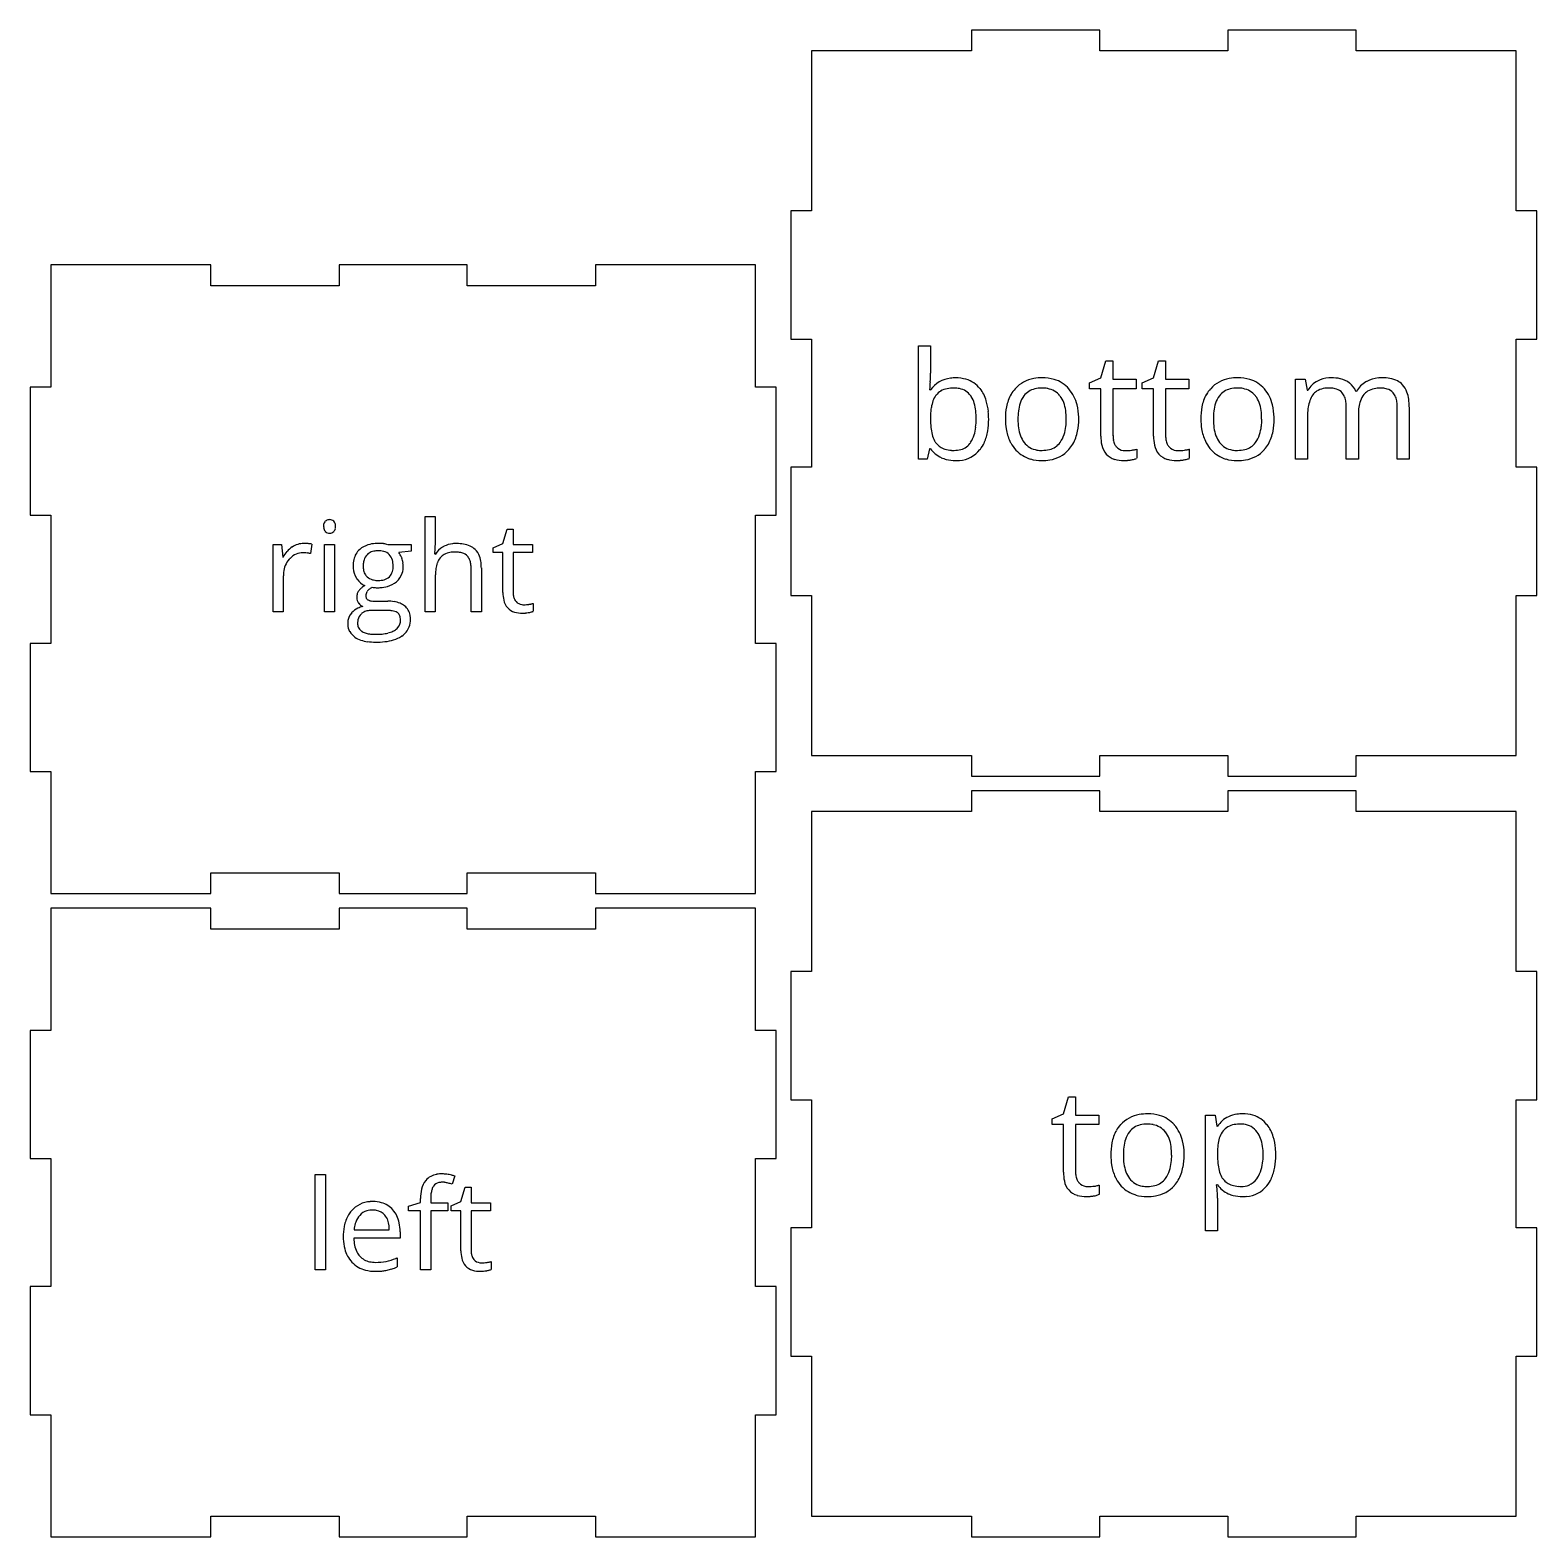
# Model space of a CAD drawing. Header units: inches. Extents: x 0 to 19.3, y 0.1 to 13.
# Drawn here: x 6.48 to 19.31, y 0.12 to 12.96 of the extents above; entities that cross this region are included whole.
import ezdxf

# ---------------------------------------------------------------- set-up
doc = ezdxf.new("R2010")
doc.units = ezdxf.units.IN

msp = doc.modelspace()

# ---------------------------------------------------------------- linework, layer by layer
at = {"layer": 'bottom_labelLayer'}
for p, q in [((14.045, 9.304), (14.045, 10.27)), ((14.045, 10.27), (14.148, 10.27)), ((14.148, 10.27), (14.148, 10.035)), ((15.598, 9.997), (15.642, 10.142)), ((15.642, 10.142), (15.701, 10.142)), ((15.701, 10.142), (15.701, 9.985)), ((16.047, 9.997), (16.09, 10.142)), ((16.09, 10.142), (16.15, 10.142)), ((16.15, 10.142), (16.15, 9.985)), ((14.143, 9.894), (14.148, 9.894)), ((15.501, 9.954), (15.598, 9.997)), ((15.501, 9.904), (15.501, 9.954)), ((15.598, 9.904), (15.501, 9.904)), ((15.598, 9.5), (15.598, 9.904)), ((15.701, 9.985), (15.899, 9.985)), ((15.899, 9.904), (15.701, 9.904)), ((15.701, 9.904), (15.701, 9.504)), ((15.899, 9.985), (15.899, 9.904)), ((15.949, 9.954), (16.047, 9.997)), ((15.949, 9.904), (15.949, 9.954)), ((16.047, 9.904), (15.949, 9.904)), ((16.047, 9.5), (16.047, 9.904)), ((16.15, 9.985), (16.347, 9.985)), ((16.347, 9.904), (16.15, 9.904)), ((16.15, 9.904), (16.15, 9.504)), ((16.347, 9.985), (16.347, 9.904)), ((17.256, 9.304), (17.256, 9.985)), ((17.256, 9.985), (17.339, 9.985)), ((17.339, 9.985), (17.356, 9.891)), ((17.356, 9.891), (17.361, 9.891)), ((17.771, 9.882), (17.776, 9.882)), ((17.359, 9.661), (17.359, 9.304)), ((17.689, 9.304), (17.689, 9.747)), ((17.792, 9.684), (17.792, 9.304)), ((18.122, 9.304), (18.122, 9.747)), ((18.225, 9.748), (18.225, 9.304)), ((14.14, 9.392), (14.118, 9.304)), ((14.148, 9.392), (14.14, 9.392)), ((15.904, 9.389), (15.904, 9.311)), ((16.352, 9.389), (16.352, 9.311)), ((14.118, 9.304), (14.045, 9.304)), ((17.359, 9.304), (17.256, 9.304)), ((17.792, 9.304), (17.689, 9.304)), ((18.225, 9.304), (18.122, 9.304))]:
    msp.add_line(p, q, dxfattribs=at)
for centre, radius, start, end in [((11.999, 10.034), 2.148, 358.1126, 0.0483), ((12.597, 10.014), 1.55, 355.7242, 358.1256), ((12.787, 10.001), 1.36, 355.4763, 355.6477), ((14.34, 9.76), 0.234, 95.1836, 145.1108), ((14.303, 9.765), 0.137, 120.1403, 142.4249), ((14.322, 9.728), 0.179, 100.4471, 119.67), ((14.344, 9.62), 0.289, 89.5731, 100.7325), ((14.36, 9.644), 0.352, 89.8746, 96.8147), ((14.348, 9.671), 0.238, 78.678, 90.3748), ((14.364, 9.681), 0.315, 74.2393, 90.5623), ((14.368, 9.757), 0.15, 35.541, 79.801), ((14.385, 9.757), 0.236, 38.5632, 74.067), ((14.331, 9.716), 0.304, 16.4708, 38.4077), ((15.081, 9.714), 0.285, 138.1757, 150.229), ((15.071, 9.722), 0.272, 99.176, 137.9833), ((15.073, 9.743), 0.164, 103.4684, 142.3118), ((15.098, 9.597), 0.4, 89.7325, 100.076), ((15.094, 9.664), 0.245, 89.4808, 103.8807), ((15.098, 9.65), 0.26, 79.3454, 90.3172), ((15.103, 9.651), 0.346, 73.5222, 90.5691), ((15.117, 9.738), 0.169, 37.9578, 80.4005), ((15.123, 9.725), 0.27, 41.1446, 73.2133), ((15.084, 9.691), 0.321, 13.5015, 41.0703), ((16.745, 9.714), 0.285, 138.1757, 150.229), ((16.736, 9.722), 0.272, 99.176, 137.9833), ((16.738, 9.743), 0.164, 103.4684, 142.3118), ((16.762, 9.597), 0.4, 89.7325, 100.076), ((16.759, 9.664), 0.245, 89.4808, 103.8807), ((16.763, 9.65), 0.26, 79.3454, 90.3172), ((16.768, 9.651), 0.346, 73.5222, 90.5691), ((16.782, 9.738), 0.169, 37.9578, 80.4005), ((16.788, 9.725), 0.27, 41.1446, 73.2133), ((16.749, 9.691), 0.321, 13.5015, 41.0703), ((17.536, 9.789), 0.202, 117.1208, 149.5425), ((17.524, 9.746), 0.162, 101.1548, 123.0655), ((17.556, 9.752), 0.245, 93.8341, 117.5074), ((17.543, 9.654), 0.256, 89.5575, 101.4831), ((17.562, 9.702), 0.295, 89.9662, 94.2828), ((17.546, 9.668), 0.241, 85.5237, 90.0799), ((17.565, 9.66), 0.337, 77.5571, 90.5513), ((17.553, 9.738), 0.171, 72.3599, 85.9561), ((17.573, 9.798), 0.108, 41.0609, 72.8993), ((17.597, 9.794), 0.199, 52.7026, 78.0055), ((17.608, 9.815), 0.176, 22.2097, 51.4971), ((17.962, 9.775), 0.215, 119.4042, 150.183), ((17.943, 9.767), 0.136, 122.3601, 140.2882), ((17.986, 9.738), 0.259, 118.2605, 120.0626), ((17.986, 9.736), 0.261, 95.8636, 117.9691), ((17.958, 9.74), 0.167, 101.0032, 121.7838), ((17.978, 9.644), 0.265, 89.5623, 101.2964), ((17.995, 9.672), 0.325, 89.9197, 96.2621), ((17.98, 9.67), 0.239, 85.814, 90.0685), ((17.998, 9.639), 0.358, 79.936, 90.3802), ((17.986, 9.738), 0.171, 72.6397, 86.2566), ((18.006, 9.798), 0.108, 41.0411, 73.1791), ((18.022, 9.768), 0.227, 62.9723, 80.1664), ((18.046, 9.819), 0.17, 44.229, 62.6228), ((18.039, 9.816), 0.177, 19.561, 43.3162), ((14.473, 9.695), 0.322, 160.8927, 171.2333), ((14.335, 9.744), 0.176, 143.3386, 161.2559), ((14.351, 9.745), 0.171, 32.6597, 35.5233), ((14.305, 9.719), 0.224, 15.7812, 31.9758), ((14.157, 9.675), 0.378, 6.1648, 16.0395), ((14.177, 9.667), 0.465, 5.134, 16.7972), ((15.139, 9.685), 0.35, 150.7114, 169.4694), ((15.24, 9.673), 0.346, 162.0653, 173.1676), ((15.113, 9.715), 0.213, 142.9028, 162.375), ((15.083, 9.713), 0.212, 20.0257, 37.435), ((14.978, 9.675), 0.324, 7.7442, 20.0689), ((14.935, 9.652), 0.475, 1.1278, 13.88), ((16.803, 9.685), 0.35, 150.7114, 169.4694), ((16.904, 9.673), 0.346, 162.0653, 173.1676), ((16.778, 9.715), 0.213, 142.9028, 162.375), ((16.748, 9.713), 0.212, 20.0257, 37.435), ((16.643, 9.675), 0.324, 7.7442, 20.0689), ((16.599, 9.652), 0.475, 1.1278, 13.88), ((17.668, 9.703), 0.306, 161.0232, 171.4469), ((17.542, 9.748), 0.173, 143.0772, 161.3912), ((17.51, 9.769), 0.135, 123.702, 142.3022), ((17.559, 9.789), 0.124, 20.7071, 40.0216), ((17.497, 9.765), 0.191, 7.987, 20.7945), ((17.385, 9.749), 0.304, 359.6946, 8.1475), ((18.073, 9.71), 0.279, 160.8731, 172.527), ((17.97, 9.747), 0.17, 140.9766, 161.1697), ((17.992, 9.789), 0.124, 20.7071, 40.0216), ((17.931, 9.765), 0.191, 7.987, 20.7945), ((17.819, 9.749), 0.304, 359.6946, 8.1475), ((17.931, 9.776), 0.292, 7.5041, 19.9645), ((17.753, 9.751), 0.472, 359.7109, 7.6907), ((14.702, 9.658), 0.555, 171.0667, 177.8457), ((14.941, 9.646), 0.794, 177.618, 180.0425), ((14.829, 9.642), 0.681, 179.7763, 185.7077), ((13.928, 9.649), 0.609, 359.7682, 6.3097), ((13.946, 9.644), 0.59, 353.4936, 0.2207), ((14.039, 9.642), 0.604, 350.6564, 0.338), ((13.982, 9.647), 0.661, 359.8781, 5.4094), ((15.32, 9.649), 0.535, 169.2444, 180.3882), ((15.301, 9.643), 0.515, 179.7745, 189.0933), ((15.436, 9.647), 0.544, 173.0086, 180.2462), ((15.414, 9.642), 0.522, 179.7061, 187.9162), ((14.79, 9.648), 0.514, 359.7074, 7.8971), ((14.761, 9.643), 0.543, 353.5363, 0.2014), ((14.878, 9.642), 0.532, 349.1762, 0.3863), ((14.805, 9.645), 0.605, 359.9926, 1.5419), ((16.985, 9.649), 0.535, 169.2444, 180.3882), ((16.965, 9.643), 0.515, 179.7745, 189.0933), ((17.101, 9.647), 0.544, 173.0086, 180.2462), ((17.079, 9.642), 0.522, 179.7061, 187.9162), ((16.454, 9.648), 0.514, 359.7074, 7.8971), ((16.426, 9.643), 0.543, 353.5363, 0.2014), ((16.543, 9.642), 0.532, 349.1762, 0.3863), ((16.47, 9.645), 0.605, 359.9926, 1.5419), ((17.876, 9.67), 0.518, 171.3041, 178.3501), ((18.076, 9.662), 0.717, 178.0976, 180.0253), ((18.245, 9.687), 0.453, 172.3778, 180.183), ((18.257, 9.684), 0.465, 179.8807, 180.0109), ((14.56, 9.615), 0.411, 185.5925, 194.2052), ((14.388, 9.57), 0.233, 193.9432, 208.0217), ((14.292, 9.577), 0.236, 326.7105, 343.6663), ((14.155, 9.619), 0.381, 343.4172, 353.6369), ((14.25, 9.606), 0.39, 335.8305, 350.8255), ((15.168, 9.621), 0.381, 188.9103, 205.3172), ((15.222, 9.615), 0.328, 187.7637, 200.0979), ((15.117, 9.576), 0.216, 200.0843, 216.9134), ((15.074, 9.579), 0.221, 323.0088, 342.639), ((14.948, 9.621), 0.354, 342.3618, 353.7537), ((15.057, 9.606), 0.349, 330.2507, 349.4116), ((15.922, 9.496), 0.324, 179.3552, 192.8478), ((15.909, 9.503), 0.207, 179.6413, 189.7509), ((16.371, 9.496), 0.324, 179.3552, 192.8478), ((16.357, 9.503), 0.207, 179.6413, 189.7509), ((16.833, 9.621), 0.381, 188.9103, 205.3172), ((16.887, 9.615), 0.328, 187.7637, 200.0979), ((16.782, 9.576), 0.216, 200.0843, 216.9134), ((16.739, 9.579), 0.221, 323.0088, 342.639), ((16.613, 9.621), 0.354, 342.3618, 353.7537), ((16.722, 9.606), 0.349, 330.2507, 349.4116), ((14.333, 9.525), 0.228, 215.585, 245.8361), ((14.318, 9.535), 0.155, 208.554, 217.5606), ((14.313, 9.532), 0.149, 218.1691, 253.8047), ((14.34, 9.618), 0.239, 253.1381, 266.8486), ((14.348, 9.709), 0.331, 266.3775, 270.051), ((14.351, 9.584), 0.205, 269.3869, 285.8631), ((14.378, 9.537), 0.244, 274.0639, 321.4081), ((14.366, 9.528), 0.148, 286.0162, 326.8498), ((14.343, 9.566), 0.29, 321.3162, 335.5434), ((15.129, 9.604), 0.339, 205.6562, 208.4463), ((15.078, 9.573), 0.279, 207.7948, 238.6758), ((15.079, 9.549), 0.169, 217.301, 261.7098), ((15.096, 9.634), 0.256, 260.5031, 270.2474), ((15.1, 9.618), 0.239, 269.4481, 284.7254), ((15.119, 9.547), 0.167, 284.5662, 322.6334), ((15.122, 9.569), 0.275, 278.8959, 317.998), ((15.112, 9.577), 0.287, 318.1441, 329.7568), ((15.76, 9.452), 0.156, 190.3817, 253.8773), ((15.835, 9.49), 0.133, 189.5476, 205.7878), ((15.805, 9.476), 0.0999, 206.1294, 221.4084), ((15.802, 9.473), 0.0957, 221.5949, 262.3506), ((15.81, 9.515), 0.138, 261.3272, 270.1913), ((15.811, 9.715), 0.338, 269.8803, 278.3026), ((15.815, 9.684), 0.306, 278.4101, 279.0131), ((15.777, 9.931), 0.557, 278.9587, 280.5113), ((15.813, 9.737), 0.36, 280.4839, 282.6268), ((15.844, 9.596), 0.215, 282.5875, 285.579), ((15.861, 9.535), 0.151, 285.7191, 286.2636), ((16.208, 9.452), 0.156, 190.3817, 253.8773), ((16.284, 9.49), 0.133, 189.5476, 205.7878), ((16.254, 9.476), 0.0999, 206.1294, 221.4084), ((16.251, 9.473), 0.0957, 221.5949, 262.3506), ((16.259, 9.515), 0.138, 261.3272, 270.1913), ((16.26, 9.715), 0.338, 269.8803, 278.3026), ((16.264, 9.684), 0.306, 278.4101, 279.0131), ((16.225, 9.931), 0.557, 278.9587, 280.5113), ((16.261, 9.737), 0.36, 280.4839, 282.6268), ((16.293, 9.596), 0.215, 282.5875, 285.579), ((16.31, 9.535), 0.151, 285.7191, 286.2636), ((16.794, 9.604), 0.339, 205.6562, 208.4463), ((16.743, 9.573), 0.279, 207.7948, 238.6758), ((16.743, 9.549), 0.169, 217.301, 261.7098), ((16.761, 9.634), 0.256, 260.5031, 270.2474), ((16.765, 9.618), 0.239, 269.4481, 284.7254), ((16.784, 9.547), 0.167, 284.5662, 322.6334), ((16.787, 9.569), 0.275, 278.8959, 317.998), ((16.777, 9.577), 0.287, 318.1441, 329.7568), ((14.35, 9.565), 0.272, 245.98, 255.5457), ((14.359, 9.604), 0.312, 255.7758, 270.3184), ((14.361, 9.641), 0.349, 269.9222, 275.5481), ((15.082, 9.58), 0.287, 238.8117, 253.2429), ((15.093, 9.623), 0.331, 253.5437, 270.4184), ((15.097, 9.692), 0.4, 269.7505, 279.8031), ((15.791, 9.561), 0.269, 253.7848, 270.8851), ((15.796, 9.557), 0.265, 270.0031, 270.7586), ((15.794, 9.613), 0.321, 270.8936, 275.5485), ((15.782, 9.738), 0.446, 275.5263, 279.2938), ((15.793, 9.678), 0.386, 279.1857, 280.1121), ((15.81, 9.584), 0.29, 280.0074, 283.373), ((15.836, 9.476), 0.179, 283.3079, 288.1186), ((15.86, 9.402), 0.101, 287.9879, 295.3048), ((16.24, 9.561), 0.269, 253.7848, 270.8851), ((16.244, 9.557), 0.265, 270.0031, 270.7586), ((16.243, 9.613), 0.321, 270.8936, 275.5485), ((16.231, 9.738), 0.446, 275.5263, 279.2938), ((16.241, 9.678), 0.386, 279.1857, 280.1121), ((16.259, 9.584), 0.29, 280.0074, 283.373), ((16.284, 9.476), 0.179, 283.3079, 288.1186), ((16.309, 9.402), 0.101, 287.9879, 295.3048), ((16.746, 9.58), 0.287, 238.8117, 253.2429), ((16.757, 9.623), 0.331, 253.5437, 270.4184), ((16.762, 9.692), 0.4, 269.7505, 279.8031)]:
    msp.add_arc(centre, radius, start, end, dxfattribs=at)
at = {"layer": 'bottom_outsideCutPath'}
for p, q in [((15.589, 12.958), (14.498, 12.958)), ((14.498, 12.958), (14.498, 12.781)), ((15.589, 12.781), (15.589, 12.958)), ((17.772, 12.958), (16.681, 12.958)), ((16.681, 12.958), (16.681, 12.781)), ((17.772, 12.781), (17.772, 12.958)), ((13.135, 12.781), (13.135, 11.418)), ((13.406, 12.781), (13.135, 12.781)), ((14.498, 12.781), (13.406, 12.781)), ((16.681, 12.781), (15.589, 12.781)), ((19.135, 12.781), (17.772, 12.781)), ((19.135, 12.51), (19.135, 12.781)), ((19.135, 11.418), (19.135, 12.51)), ((13.135, 11.418), (12.958, 11.418)), ((12.958, 11.418), (12.958, 10.327)), ((19.312, 11.418), (19.135, 11.418)), ((19.312, 10.327), (19.312, 11.418)), ((12.958, 10.327), (13.135, 10.327)), ((13.135, 10.327), (13.135, 9.235)), ((19.135, 9.235), (19.135, 10.327)), ((19.135, 10.327), (19.312, 10.327)), ((13.135, 9.235), (12.958, 9.235)), ((12.958, 9.235), (12.958, 8.144)), ((19.312, 9.235), (19.135, 9.235)), ((19.312, 8.144), (19.312, 9.235)), ((12.958, 8.144), (13.135, 8.144)), ((13.135, 8.144), (13.135, 7.052)), ((19.135, 6.781), (19.135, 8.144)), ((19.135, 8.144), (19.312, 8.144)), ((13.135, 7.052), (13.135, 6.781)), ((13.135, 6.781), (14.498, 6.781)), ((14.498, 6.781), (14.498, 6.604)), ((15.589, 6.604), (15.589, 6.781)), ((15.589, 6.781), (16.681, 6.781)), ((16.681, 6.781), (16.681, 6.604)), ((17.772, 6.604), (17.772, 6.781)), ((17.772, 6.781), (18.864, 6.781)), ((18.864, 6.781), (19.135, 6.781)), ((14.498, 6.604), (15.589, 6.604)), ((16.681, 6.604), (17.772, 6.604))]:
    msp.add_line(p, q, dxfattribs=at)
at = {"layer": 'left_labelLayer'}
for p, q in [((8.907, 2.398), (8.907, 3.211)), ((8.907, 3.211), (8.994, 3.211)), ((8.994, 3.211), (8.994, 2.398)), ((10.095, 3.199), (10.073, 3.129)), ((10.148, 2.981), (10.184, 3.103)), ((10.184, 3.103), (10.235, 3.103)), ((10.235, 3.103), (10.235, 2.971)), ((9.702, 2.942), (9.804, 2.974)), ((9.804, 2.974), (9.804, 3.006)), ((9.891, 3.008), (9.891, 2.971)), ((9.891, 2.971), (10.037, 2.971)), ((10.037, 2.971), (10.037, 2.903)), ((10.066, 2.945), (10.148, 2.981)), ((10.235, 2.971), (10.401, 2.971)), ((10.401, 2.971), (10.401, 2.903)), ((9.702, 2.903), (9.702, 2.942)), ((9.804, 2.903), (9.702, 2.903)), ((9.804, 2.398), (9.804, 2.903)), ((10.037, 2.903), (9.891, 2.903)), ((9.891, 2.903), (9.891, 2.398)), ((10.066, 2.903), (10.066, 2.945)), ((10.148, 2.903), (10.066, 2.903)), ((10.148, 2.562), (10.148, 2.903)), ((10.401, 2.903), (10.235, 2.903)), ((10.235, 2.903), (10.235, 2.566)), ((9.238, 2.739), (9.538, 2.739)), ((9.631, 2.723), (9.631, 2.668)), ((9.631, 2.668), (9.236, 2.668)), ((9.606, 2.502), (9.606, 2.424)), ((10.405, 2.469), (10.405, 2.403)), ((8.994, 2.398), (8.907, 2.398)), ((9.891, 2.398), (9.804, 2.398))]:
    msp.add_line(p, q, dxfattribs=at)
for centre, radius, start, end in [((9.964, 3.062), 0.152, 98.2552, 139.6203), ((9.987, 2.953), 0.264, 89.6697, 99.9312), ((9.987, 2.937), 0.279, 81.5637, 89.7021), ((9.968, 2.8), 0.418, 75.9742, 81.6565), ((10.156, 3.01), 0.352, 167.5775, 180.6588), ((9.991, 3.048), 0.182, 141.7435, 168.2322), ((10.07, 3.031), 0.177, 161.8436, 171.785), ((9.997, 3.055), 0.1, 145.0688, 162.1797), ((9.976, 3.069), 0.0752, 102.7679, 144.3379), ((9.986, 3.028), 0.117, 89.486, 103.4195), ((9.987, 2.959), 0.187, 83.0764, 89.7927), ((9.975, 2.867), 0.279, 76.5186, 83.0218), ((9.942, 2.728), 0.421, 71.9614, 76.5917), ((9.934, 2.66), 0.562, 73.2961, 76.0943), ((9.386, 2.758), 0.222, 92.4764, 140.5386), ((9.397, 2.674), 0.307, 89.9638, 93.9172), ((9.4, 2.717), 0.264, 74.2127, 90.5452), ((9.417, 2.778), 0.201, 41.2065, 74.0232), ((10.189, 3.013), 0.298, 171.653, 178.4381), ((10.301, 3.008), 0.41, 178.198, 180.024), ((9.453, 2.713), 0.304, 149.4072, 169.1854), ((9.411, 2.735), 0.257, 140.1053, 148.907), ((9.414, 2.749), 0.171, 138.0997, 160.5866), ((9.384, 2.775), 0.132, 106.4658, 137.9176), ((9.395, 2.737), 0.171, 89.4422, 106.2092), ((9.397, 2.73), 0.178, 79.6466, 90.2914), ((9.41, 2.788), 0.119, 40.0823, 80.6243), ((9.398, 2.779), 0.134, 23.4824, 39.7074), ((9.348, 2.758), 0.189, 8.7343, 23.2773), ((9.385, 2.751), 0.243, 11.5994, 41.1495), ((9.602, 2.682), 0.456, 168.9538, 180.3842), ((9.565, 2.709), 0.328, 172.1553, 174.7612), ((9.49, 2.721), 0.252, 160.3352, 172.5316), ((9.242, 2.741), 0.296, 359.6748, 8.9222), ((9.277, 2.726), 0.353, 359.6147, 12.0336), ((9.642, 2.679), 0.496, 179.988, 181.7985), ((9.53, 2.673), 0.384, 181.3575, 194.492), ((9.406, 2.639), 0.255, 194.0879, 223.0538), ((9.584, 2.675), 0.348, 181.1444, 190.801), ((9.461, 2.651), 0.223, 190.6005, 206.0276), ((9.393, 2.629), 0.239, 223.5465, 256.1957), ((9.407, 2.625), 0.163, 206.2952, 222.5557), ((9.402, 2.623), 0.158, 223.0645, 258.14), ((9.421, 2.702), 0.239, 257.5313, 270.4317), ((9.421, 2.921), 0.458, 270.1983, 292.2091), ((9.399, 2.985), 0.525, 291.8254, 293.1612), ((10.421, 2.559), 0.273, 179.3551, 192.8477), ((10.284, 2.522), 0.131, 190.3818, 253.8772), ((10.409, 2.565), 0.175, 179.642, 189.7506), ((10.348, 2.554), 0.112, 189.548, 205.7874), ((10.322, 2.542), 0.0842, 206.1285, 221.4087), ((10.319, 2.54), 0.0806, 221.5948, 262.3504), ((10.326, 2.575), 0.116, 261.326, 270.1908), ((10.327, 2.744), 0.285, 269.8806, 278.3026), ((10.33, 2.723), 0.264, 278.4143, 279.0029), ((10.298, 2.926), 0.469, 278.9587, 280.5107), ((10.328, 2.762), 0.303, 280.4854, 282.6274), ((10.355, 2.644), 0.181, 282.587, 285.5806), ((10.37, 2.59), 0.126, 285.7109, 286.2631), ((9.417, 2.724), 0.337, 256.0088, 270.4849), ((9.42, 3.094), 0.707, 269.9674, 271.9932), ((9.427, 2.924), 0.537, 271.9119, 275.9726), ((9.445, 2.753), 0.364, 275.905, 281.6605), ((9.436, 2.786), 0.398, 281.9934, 287.8851), ((9.398, 2.902), 0.521, 287.9021, 293.4865), ((10.311, 2.614), 0.227, 253.7846, 270.8851), ((10.314, 2.61), 0.222, 269.9992, 270.7567), ((10.313, 2.658), 0.271, 270.8928, 275.5484), ((10.303, 2.763), 0.376, 275.5254, 279.2948), ((10.312, 2.712), 0.325, 279.1874, 280.1149), ((10.326, 2.633), 0.244, 280.0064, 283.3735), ((10.348, 2.542), 0.151, 283.3066, 288.1194), ((10.368, 2.48), 0.0854, 287.9899, 295.3043)]:
    msp.add_arc(centre, radius, start, end, dxfattribs=at)
at = {"layer": 'left_outsideCutPath'}
for p, q in [((6.656, 5.479), (6.656, 4.439)), ((6.927, 5.479), (6.656, 5.479)), ((8.019, 5.479), (6.927, 5.479)), ((8.019, 5.302), (8.019, 5.479)), ((10.202, 5.479), (9.11, 5.479)), ((9.11, 5.479), (9.11, 5.302)), ((10.202, 5.302), (10.202, 5.479)), ((12.656, 5.479), (11.293, 5.479)), ((11.293, 5.479), (11.293, 5.302)), ((12.656, 4.439), (12.656, 5.479)), ((9.11, 5.302), (8.019, 5.302)), ((11.293, 5.302), (10.202, 5.302)), ((6.656, 4.439), (6.479, 4.439)), ((6.479, 4.439), (6.479, 3.348)), ((12.833, 4.439), (12.656, 4.439)), ((12.833, 3.348), (12.833, 4.439)), ((6.479, 3.348), (6.656, 3.348)), ((6.656, 3.348), (6.656, 2.256)), ((12.656, 2.256), (12.656, 3.348)), ((12.656, 3.348), (12.833, 3.348)), ((6.656, 2.256), (6.479, 2.256)), ((6.479, 2.256), (6.479, 1.165)), ((12.833, 2.256), (12.656, 2.256)), ((12.833, 1.165), (12.833, 2.256)), ((6.479, 1.165), (6.656, 1.165)), ((6.656, 1.165), (6.656, 0.125)), ((12.656, 0.125), (12.656, 1.165)), ((12.656, 1.165), (12.833, 1.165)), ((8.019, 0.125), (8.019, 0.302)), ((8.019, 0.302), (9.11, 0.302)), ((9.11, 0.302), (9.11, 0.125)), ((10.202, 0.125), (10.202, 0.302)), ((10.202, 0.302), (11.293, 0.302)), ((11.293, 0.302), (11.293, 0.125)), ((6.656, 0.125), (8.019, 0.125)), ((9.11, 0.125), (10.202, 0.125)), ((11.293, 0.125), (12.385, 0.125)), ((12.385, 0.125), (12.656, 0.125))]:
    msp.add_line(p, q, dxfattribs=at)
at = {"layer": 'right_labelLayer'}
for p, q in [((9.843, 8.003), (9.843, 8.816)), ((9.843, 8.816), (9.93, 8.816)), ((9.93, 8.816), (9.93, 8.57)), ((10.506, 8.586), (10.543, 8.709)), ((10.543, 8.709), (10.593, 8.709)), ((10.593, 8.709), (10.593, 8.576)), ((8.548, 8.003), (8.548, 8.576)), ((8.548, 8.576), (8.62, 8.576)), ((8.62, 8.576), (8.63, 8.47)), ((8.878, 8.58), (8.866, 8.5)), ((8.985, 8.003), (8.985, 8.576)), ((8.985, 8.576), (9.072, 8.576)), ((9.072, 8.576), (9.072, 8.003)), ((9.527, 8.576), (9.725, 8.576)), ((9.725, 8.521), (9.619, 8.508)), ((9.725, 8.576), (9.725, 8.521)), ((9.926, 8.496), (9.931, 8.496)), ((10.424, 8.55), (10.506, 8.586)), ((10.424, 8.508), (10.424, 8.55)), ((10.506, 8.508), (10.424, 8.508)), ((10.506, 8.168), (10.506, 8.508)), ((10.593, 8.576), (10.759, 8.576)), ((10.759, 8.508), (10.593, 8.508)), ((10.593, 8.508), (10.593, 8.171)), ((10.759, 8.576), (10.759, 8.508)), ((8.63, 8.47), (8.634, 8.47)), ((10.235, 8.003), (10.235, 8.374)), ((10.322, 8.377), (10.322, 8.003)), ((8.635, 8.31), (8.635, 8.003)), ((9.93, 8.302), (9.93, 8.003)), ((9.424, 8.094), (9.525, 8.094)), ((8.635, 8.003), (8.548, 8.003)), ((9.072, 8.003), (8.985, 8.003)), ((9.497, 8.016), (9.393, 8.016)), ((9.93, 8.003), (9.843, 8.003)), ((10.322, 8.003), (10.235, 8.003)), ((10.764, 8.074), (10.764, 8.008)), ((9.419, 7.812), (9.42, 7.812))]:
    msp.add_line(p, q, dxfattribs=at)
for centre, radius, start, end in [((9.074, 8.732), 0.0962, 170.8456, 180.3544), ((9.081, 8.731), 0.102, 179.8817, 185.3687), ((9.038, 8.738), 0.0597, 155.9691, 171.0505), ((9.021, 8.746), 0.0406, 133.7881, 155.9176), ((9.027, 8.738), 0.0502, 92.645, 133.4709), ((9.029, 8.722), 0.0663, 89.9718, 93.7638), ((9.03, 8.738), 0.0511, 46.3707, 90.8881), ((9.035, 8.743), 0.0438, 17.7252, 46.4469), ((9.012, 8.735), 0.0689, 4.9435, 18.1903), ((8.991, 8.731), 0.0898, 349.8338, 0.3885), ((8.981, 8.731), 0.0993, 359.8848, 5.3184), ((9.049, 8.728), 0.0706, 184.9926, 198.2049), ((9.025, 8.719), 0.0448, 197.7924, 224.8949), ((9.027, 8.722), 0.0487, 225.1298, 249.9005), ((9.029, 8.728), 0.0551, 250.5008, 270.5978), ((9.03, 8.724), 0.0506, 269.1789, 314.2806), ((9.036, 8.718), 0.0424, 313.6156, 332.2672), ((9.023, 8.724), 0.0565, 332.6319, 350.07), ((8.889, 8.326), 0.293, 139.4138, 150.6032), ((8.837, 8.371), 0.224, 124.232, 139.416), ((8.803, 8.357), 0.15, 89.6336, 137.0881), ((8.809, 8.413), 0.173, 89.6798, 124.4404), ((8.803, 8.304), 0.203, 87.3437, 89.9672), ((8.811, 8.188), 0.398, 84.992, 90.1281), ((8.8, 8.241), 0.266, 81.5882, 87.1917), ((8.783, 8.126), 0.383, 77.4451, 81.6358), ((8.82, 8.295), 0.291, 78.4893, 85.0268), ((9.397, 8.413), 0.165, 132.3289, 167.3341), ((9.408, 8.397), 0.184, 106.2189, 131.5378), ((9.423, 8.417), 0.104, 135.5842, 163.0017), ((9.419, 8.419), 0.0999, 122.5213, 134.9967), ((9.436, 8.306), 0.28, 93.6329, 106.5407), ((9.428, 8.403), 0.119, 101.0622, 121.9739), ((9.441, 8.341), 0.182, 89.586, 101.3331), ((9.446, 8.203), 0.383, 89.9384, 94.0268), ((9.445, 8.334), 0.189, 76.1094, 90.7026), ((9.447, 8.254), 0.333, 82.585, 90.1852), ((9.457, 8.332), 0.253, 74.0086, 82.5698), ((9.469, 8.421), 0.0986, 13.9535, 77.6675), ((9.509, 8.421), 0.141, 29.4581, 38.358), ((9.451, 8.388), 0.207, 23.1846, 29.5427), ((9.589, 8.544), 0.34, 351.9714, 354.961), ((9.414, 8.559), 0.515, 354.983, 357.8947), ((9.149, 8.569), 0.781, 357.8671, 0.0687), ((10.078, 8.404), 0.173, 119.8315, 147.9727), ((10.064, 8.385), 0.122, 118.455, 139.6707), ((10.099, 8.372), 0.212, 116.6657, 120.4173), ((10.103, 8.362), 0.223, 96.6653, 116.3782), ((10.083, 8.348), 0.163, 100.1067, 118.0849), ((10.101, 8.25), 0.263, 89.5922, 100.3596), ((10.111, 8.304), 0.282, 89.8927, 96.9962), ((10.104, 8.283), 0.23, 84.0192, 90.1515), ((10.114, 8.233), 0.352, 80.6862, 90.3539), ((10.113, 8.357), 0.155, 71.0823, 84.3696), ((10.132, 8.411), 0.0979, 43.3789, 71.5387), ((10.136, 8.362), 0.221, 65.6023, 80.8846), ((10.127, 8.409), 0.103, 22.7028, 42.3417), ((10.162, 8.421), 0.156, 46.7401, 65.4131), ((10.164, 8.427), 0.151, 19.2207, 45.7659), ((10.077, 8.395), 0.244, 6.4734, 19.647), ((8.834, 8.321), 0.198, 138.9575, 174.5423), ((8.839, 8.316), 0.206, 135.6207, 138.8381), ((9.48, 8.392), 0.251, 166.8197, 180.4839), ((9.449, 8.39), 0.219, 179.9751, 183.6209), ((9.409, 8.386), 0.179, 183.0161, 212.3123), ((9.544, 8.393), 0.228, 175.3394, 180.087), ((9.485, 8.391), 0.169, 179.562, 191.653), ((9.478, 8.399), 0.162, 162.5912, 175.7342), ((9.426, 8.378), 0.109, 191.3553, 213.3664), ((9.472, 8.37), 0.0957, 282.7797, 346.4829), ((9.384, 8.397), 0.187, 359.1808, 15.0431), ((9.395, 8.392), 0.176, 345.4361, 0.7466), ((9.396, 8.364), 0.268, 21.2505, 23.3487), ((9.489, 8.401), 0.167, 6.8504, 20.9868), ((9.458, 8.392), 0.199, 342.565, 0.5958), ((9.442, 8.394), 0.214, 359.8711, 7.0433), ((10.345, 8.309), 0.415, 171.3199, 178.341), ((10.183, 8.335), 0.251, 160.1569, 171.5312), ((10.083, 8.372), 0.144, 140.6207, 160.5049), ((10.081, 8.389), 0.153, 8.4931, 22.6581), ((9.99, 8.375), 0.245, 359.6717, 8.6875), ((9.947, 8.378), 0.375, 359.7943, 6.7744), ((8.899, 8.311), 0.263, 173.6912, 180.0883), ((9.417, 8.391), 0.189, 212.4728, 215.8866), ((9.388, 8.368), 0.152, 215.1642, 247.4746), ((9.424, 8.06), 0.192, 125.2206, 132.8658), ((9.471, 7.995), 0.273, 121.2348, 125.3793), ((9.412, 8.37), 0.0929, 213.9577, 227.7966), ((9.424, 8.385), 0.112, 228.2622, 254.7341), ((9.464, 8.076), 0.154, 117.3934, 128.4096), ((9.436, 8.445), 0.236, 259.4972, 263.3896), ((9.44, 8.439), 0.168, 254.4019, 267.4345), ((9.444, 8.494), 0.223, 267.0143, 270.0323), ((9.447, 8.46), 0.189, 269.2259, 284.3773), ((9.448, 8.496), 0.286, 272.5333, 285.2582), ((9.474, 8.406), 0.192, 284.9315, 310.6223), ((9.495, 8.382), 0.161, 310.61, 342.0923), ((10.49, 8.303), 0.56, 178.1082, 180.0224), ((9.36, 8.128), 0.0993, 161.723, 180.484), ((9.36, 8.127), 0.0998, 179.9859, 182.9361), ((9.341, 8.125), 0.0805, 182.1767, 215.3418), ((9.349, 8.131), 0.088, 144.4956, 161.3357), ((9.378, 8.109), 0.124, 132.7255, 144.1482), ((9.403, 8.14), 0.0653, 147.5369, 180.2589), ((9.383, 8.139), 0.045, 179.2913, 198.3575), ((9.374, 8.137), 0.0363, 199.2291, 239.5687), ((9.425, 8.126), 0.0911, 128.0882, 147.1401), ((9.381, 8.147), 0.0481, 238.2152, 239.8429), ((9.387, 8.158), 0.0609, 240.731, 254.5019), ((9.404, 8.215), 0.121, 254.1645, 262.2119), ((9.417, 8.307), 0.213, 262.0564, 267.2077), ((9.423, 8.424), 0.33, 267.092, 270.0863), ((9.441, 8.488), 0.279, 263.484, 270.1268), ((9.442, 8.586), 0.377, 269.9686, 272.9309), ((9.527, 7.739), 0.355, 81.5741, 90.306), ((9.546, 7.866), 0.227, 68.3668, 81.7401), ((10.779, 8.164), 0.273, 179.3551, 192.8477), ((10.642, 8.127), 0.131, 190.3818, 253.8772), ((10.768, 8.17), 0.175, 179.642, 189.7506), ((10.706, 8.159), 0.112, 189.548, 205.7874), ((10.681, 8.147), 0.0842, 206.1285, 221.4087), ((10.678, 8.145), 0.0806, 221.5948, 262.3504), ((9.317, 7.908), 0.133, 138.3917, 181.0053), ((9.331, 7.895), 0.152, 113.8119, 138.3498), ((9.358, 7.838), 0.215, 102.2872, 114.1173), ((9.361, 7.918), 0.0915, 130.7945, 169.0415), ((9.363, 8.141), 0.107, 215.4647, 217.1734), ((9.35, 8.13), 0.0901, 216.5859, 245.4972), ((9.367, 7.91), 0.102, 117.2312, 130.5017), ((9.379, 7.885), 0.13, 99.8101, 116.8231), ((9.392, 7.816), 0.2, 89.6439, 100.0204), ((9.499, 7.464), 0.552, 86.5052, 90.1396), ((9.513, 7.689), 0.327, 81.417, 86.5755), ((9.536, 7.838), 0.176, 73.4099, 81.5907), ((9.563, 7.927), 0.0823, 58.9971, 73.859), ((9.577, 7.951), 0.0547, 31.5097, 58.0771), ((9.562, 7.943), 0.0711, 10.6611, 30.9363), ((9.572, 7.931), 0.157, 52.188, 68.2503), ((9.517, 7.934), 0.117, 359.5466, 10.9905), ((9.59, 7.955), 0.127, 8.6202, 51.8981), ((9.527, 7.941), 0.191, 359.7434, 9.7327), ((10.669, 8.219), 0.227, 253.7846, 270.8851), ((10.685, 8.18), 0.116, 261.326, 270.1908), ((10.673, 8.215), 0.222, 269.9992, 270.7567), ((10.671, 8.263), 0.271, 270.8928, 275.5484), ((10.686, 8.349), 0.285, 269.8806, 278.3026), ((10.661, 8.368), 0.376, 275.5254, 279.2948), ((10.67, 8.317), 0.325, 279.1874, 280.1149), ((10.688, 8.329), 0.264, 278.4143, 279.0029), ((10.685, 8.238), 0.244, 280.0064, 283.3735), ((10.657, 8.531), 0.469, 278.9587, 280.5107), ((10.707, 8.148), 0.151, 283.3066, 288.1194), ((10.687, 8.368), 0.303, 280.4854, 282.6274), ((10.714, 8.249), 0.181, 282.587, 285.5806), ((10.727, 8.085), 0.0854, 287.9899, 295.3043), ((10.728, 8.195), 0.126, 285.7109, 286.2631), ((9.368, 7.906), 0.183, 179.9796, 183.0219), ((9.325, 7.901), 0.141, 182.2079, 207.7461), ((9.322, 7.903), 0.138, 208.9034, 236.4233), ((9.407, 7.908), 0.139, 168.2578, 180.3821), ((9.355, 7.905), 0.0872, 179.2204, 200.9359), ((9.345, 7.903), 0.0766, 202.0289, 236.1458), ((9.361, 7.923), 0.102, 235.0655, 238.5024), ((9.379, 7.955), 0.139, 239.1069, 254.486), ((9.479, 8.025), 0.207, 283.1371, 295.8571), ((9.506, 7.967), 0.144, 296.4047, 301.8006), ((9.516, 7.953), 0.127, 301.2229, 318.624), ((9.539, 7.931), 0.0949, 319.0764, 1.1407), ((9.558, 7.931), 0.16, 302.9904, 339.5494), ((9.53, 7.938), 0.188, 340.527, 0.7203), ((9.358, 7.955), 0.202, 235.9667, 251.2232), ((9.393, 8.055), 0.308, 251.2103, 262.7061), ((9.403, 8.039), 0.226, 254.2322, 263.4936), ((9.417, 8.232), 0.486, 262.5634, 270.2699), ((9.418, 8.168), 0.356, 263.4113, 270.1452), ((9.422, 8.433), 0.688, 269.7544, 276.6171), ((9.422, 8.395), 0.583, 269.7958, 275.3989), ((9.444, 8.171), 0.358, 275.2958, 283.3515), ((9.453, 8.177), 0.43, 276.4938, 286.4956), ((9.502, 8.015), 0.26, 286.2544, 302.528), ((9.528, 7.97), 0.208, 303.1912, 304.1692)]:
    msp.add_arc(centre, radius, start, end, dxfattribs=at)
at = {"layer": 'right_outsideCutPath'}
for p, q in [((6.656, 10.958), (6.656, 9.918)), ((6.927, 10.958), (6.656, 10.958)), ((8.019, 10.958), (6.927, 10.958)), ((8.019, 10.781), (8.019, 10.958)), ((10.202, 10.958), (9.11, 10.958)), ((9.11, 10.958), (9.11, 10.781)), ((10.202, 10.781), (10.202, 10.958)), ((12.656, 10.958), (11.293, 10.958)), ((11.293, 10.958), (11.293, 10.781)), ((12.656, 9.918), (12.656, 10.958)), ((9.11, 10.781), (8.019, 10.781)), ((11.293, 10.781), (10.202, 10.781)), ((6.656, 9.918), (6.479, 9.918)), ((6.479, 9.918), (6.479, 8.827)), ((12.833, 9.918), (12.656, 9.918)), ((12.833, 8.827), (12.833, 9.918)), ((6.479, 8.827), (6.656, 8.827)), ((6.656, 8.827), (6.656, 7.735)), ((12.656, 7.735), (12.656, 8.827)), ((12.656, 8.827), (12.833, 8.827)), ((6.656, 7.735), (6.479, 7.735)), ((6.479, 7.735), (6.479, 6.644)), ((12.833, 7.735), (12.656, 7.735)), ((12.833, 6.644), (12.833, 7.735)), ((6.479, 6.644), (6.656, 6.644)), ((6.656, 6.644), (6.656, 5.604)), ((12.656, 5.604), (12.656, 6.644)), ((12.656, 6.644), (12.833, 6.644)), ((8.019, 5.604), (8.019, 5.781)), ((8.019, 5.781), (9.11, 5.781)), ((9.11, 5.781), (9.11, 5.604)), ((10.202, 5.604), (10.202, 5.781)), ((10.202, 5.781), (11.293, 5.781)), ((11.293, 5.781), (11.293, 5.604)), ((6.656, 5.604), (8.019, 5.604)), ((9.11, 5.604), (10.202, 5.604)), ((11.293, 5.604), (12.385, 5.604)), ((12.385, 5.604), (12.656, 5.604))]:
    msp.add_line(p, q, dxfattribs=at)
at = {"layer": 'top_labelLayer'}
for p, q in [((15.28, 3.728), (15.323, 3.873)), ((15.323, 3.873), (15.383, 3.873)), ((15.383, 3.873), (15.383, 3.716)), ((15.183, 3.685), (15.28, 3.728)), ((15.183, 3.636), (15.183, 3.685)), ((15.28, 3.636), (15.183, 3.636)), ((15.28, 3.231), (15.28, 3.636)), ((15.383, 3.716), (15.58, 3.716)), ((15.58, 3.636), (15.383, 3.636)), ((15.383, 3.636), (15.383, 3.236)), ((15.58, 3.716), (15.58, 3.636)), ((16.489, 2.731), (16.489, 3.716)), ((16.489, 3.716), (16.572, 3.716)), ((16.572, 3.716), (16.587, 3.623)), ((16.587, 3.623), (16.592, 3.623)), ((16.592, 3.399), (16.592, 3.376)), ((15.585, 3.121), (15.585, 3.042)), ((16.592, 3.123), (16.584, 3.123)), ((16.592, 3.01), (16.592, 2.731)), ((16.592, 2.731), (16.489, 2.731))]:
    msp.add_line(p, q, dxfattribs=at)
for centre, radius, start, end in [((15.969, 3.453), 0.272, 99.176, 137.9833), ((15.995, 3.328), 0.4, 89.7325, 100.076), ((16.001, 3.382), 0.346, 73.5222, 90.5691), ((16.793, 3.469), 0.258, 97.7066, 114.8823), ((16.804, 3.394), 0.334, 89.8468, 97.9476), ((16.808, 3.413), 0.316, 74.1923, 90.5784), ((15.978, 3.446), 0.285, 138.1757, 150.229), ((15.971, 3.474), 0.164, 103.4684, 142.3118), ((15.992, 3.396), 0.245, 89.4808, 103.8807), ((15.996, 3.381), 0.26, 79.3454, 90.3172), ((16.015, 3.469), 0.169, 37.9578, 80.4005), ((16.021, 3.456), 0.27, 41.1446, 73.2133), ((15.982, 3.423), 0.321, 13.5015, 41.0703), ((16.819, 3.463), 0.277, 132.3564, 144.9197), ((16.776, 3.51), 0.214, 115.4005, 132.312), ((16.745, 3.497), 0.136, 118.5572, 141.0242), ((16.767, 3.455), 0.184, 100.0867, 118.192), ((16.788, 3.344), 0.297, 89.5902, 100.3503), ((16.791, 3.42), 0.221, 83.6712, 90.0946), ((16.8, 3.48), 0.16, 35.4342, 84.7851), ((16.83, 3.492), 0.233, 38.0523, 74.0417), ((16.77, 3.446), 0.309, 16.3354, 37.9092), ((16.218, 3.38), 0.535, 169.2444, 180.3882), ((16.036, 3.416), 0.35, 150.7114, 169.4694), ((16.138, 3.404), 0.346, 162.0653, 173.1676), ((16.011, 3.446), 0.213, 142.9028, 162.375), ((15.981, 3.445), 0.212, 20.0257, 37.435), ((15.876, 3.406), 0.324, 7.7442, 20.0689), ((15.833, 3.383), 0.475, 1.1278, 13.88), ((17.085, 3.401), 0.493, 171.0867, 178.3247), ((16.894, 3.432), 0.3, 160.2893, 171.2453), ((16.778, 3.474), 0.176, 141.8893, 160.5973), ((16.754, 3.445), 0.218, 19.899, 35.8981), ((16.65, 3.407), 0.329, 7.7149, 19.886), ((16.612, 3.397), 0.475, 4.5768, 16.609), ((16.199, 3.374), 0.515, 179.7745, 189.0933), ((16.334, 3.379), 0.544, 173.0086, 180.2462), ((16.312, 3.374), 0.522, 179.7061, 187.9162), ((15.687, 3.379), 0.514, 359.7074, 7.8971), ((15.659, 3.375), 0.543, 353.5363, 0.2014), ((15.776, 3.373), 0.532, 349.1762, 0.3863), ((15.703, 3.377), 0.605, 359.9926, 1.5419), ((17.247, 3.393), 0.656, 178.0659, 179.4466), ((17.273, 3.374), 0.681, 179.7763, 185.7077), ((16.461, 3.38), 0.52, 359.711, 7.8612), ((16.432, 3.377), 0.549, 354.8399, 0.1177), ((16.484, 3.373), 0.604, 350.6564, 0.338), ((16.417, 3.378), 0.671, 359.9001, 4.9021), ((15.604, 3.228), 0.324, 179.3552, 192.8478), ((15.59, 3.234), 0.207, 179.6413, 189.7509), ((16.066, 3.352), 0.381, 188.9103, 205.3172), ((16.12, 3.346), 0.328, 187.7637, 200.0979), ((16.015, 3.308), 0.216, 200.0843, 216.9134), ((15.972, 3.311), 0.221, 323.0088, 342.639), ((15.846, 3.352), 0.354, 342.3618, 353.7537), ((15.955, 3.337), 0.349, 330.2507, 349.4116), ((17.004, 3.346), 0.411, 185.5925, 194.2052), ((16.832, 3.301), 0.233, 193.9432, 208.0217), ((16.725, 3.322), 0.249, 325.5756, 344.1504), ((16.597, 3.36), 0.383, 343.9334, 355.114), ((16.694, 3.337), 0.39, 335.8305, 350.8255), ((15.441, 3.184), 0.156, 190.3817, 253.8773), ((15.517, 3.221), 0.133, 189.5476, 205.7878), ((15.487, 3.207), 0.0999, 206.1294, 221.4084), ((15.484, 3.205), 0.0957, 221.5949, 262.3506), ((15.492, 3.246), 0.138, 261.3272, 270.1913), ((15.493, 3.447), 0.338, 269.8803, 278.3026), ((15.497, 3.415), 0.306, 278.4101, 279.0131), ((15.458, 3.662), 0.557, 278.9587, 280.5113), ((15.494, 3.469), 0.36, 280.4839, 282.6268), ((15.526, 3.328), 0.215, 282.5875, 285.579), ((15.543, 3.266), 0.151, 285.7191, 286.2636), ((16.027, 3.336), 0.339, 205.6562, 208.4463), ((15.976, 3.304), 0.279, 207.7948, 238.6758), ((15.976, 3.28), 0.169, 217.301, 261.7098), ((15.994, 3.365), 0.256, 260.5031, 270.2474), ((15.998, 3.349), 0.239, 269.4481, 284.7254), ((16.017, 3.279), 0.167, 284.5662, 322.6334), ((16.02, 3.301), 0.275, 278.8959, 317.998), ((16.01, 3.309), 0.287, 318.1441, 329.7568), ((15.617, 3.001), 0.975, 2.9505, 7.2019), ((16.777, 3.256), 0.228, 215.585, 245.8361), ((16.763, 3.266), 0.155, 208.554, 217.5606), ((16.757, 3.264), 0.149, 218.1691, 253.8047), ((16.785, 3.349), 0.239, 253.1381, 266.8486), ((16.792, 3.441), 0.331, 266.3775, 270.051), ((16.795, 3.283), 0.174, 269.2259, 292.043), ((16.822, 3.268), 0.244, 274.0639, 321.4081), ((16.797, 3.269), 0.16, 293.1431, 324.1352), ((16.763, 3.298), 0.205, 323.1597, 325.0167), ((16.787, 3.297), 0.29, 321.3162, 335.5434), ((15.473, 3.292), 0.269, 253.7848, 270.8851), ((15.477, 3.288), 0.265, 270.0031, 270.7586), ((15.476, 3.344), 0.321, 270.8936, 275.5485), ((15.464, 3.469), 0.446, 275.5263, 279.2938), ((15.474, 3.41), 0.386, 279.1857, 280.1121), ((15.492, 3.315), 0.29, 280.0074, 283.373), ((15.517, 3.208), 0.179, 283.3079, 288.1186), ((15.542, 3.134), 0.101, 287.9879, 295.3048), ((15.979, 3.312), 0.287, 238.8117, 253.2429), ((15.99, 3.354), 0.331, 253.5437, 270.4184), ((15.995, 3.423), 0.4, 269.7505, 279.8031), ((15.775, 3.01), 0.817, 0.0318, 2.9019), ((16.794, 3.296), 0.272, 245.98, 255.5457), ((16.803, 3.336), 0.312, 255.7758, 270.3184), ((16.806, 3.373), 0.349, 269.9222, 275.5481)]:
    msp.add_arc(centre, radius, start, end, dxfattribs=at)
at = {"layer": 'top_outsideCutPath'}
for p, q in [((15.589, 6.479), (14.498, 6.479)), ((14.498, 6.479), (14.498, 6.302)), ((15.589, 6.302), (15.589, 6.479)), ((17.772, 6.479), (16.681, 6.479)), ((16.681, 6.479), (16.681, 6.302)), ((17.772, 6.302), (17.772, 6.479)), ((13.135, 6.302), (13.135, 4.939)), ((13.406, 6.302), (13.135, 6.302)), ((14.498, 6.302), (13.406, 6.302)), ((16.681, 6.302), (15.589, 6.302)), ((19.135, 6.302), (17.772, 6.302)), ((19.135, 6.031), (19.135, 6.302)), ((19.135, 4.939), (19.135, 6.031)), ((13.135, 4.939), (12.958, 4.939)), ((12.958, 4.939), (12.958, 3.848)), ((19.312, 4.939), (19.135, 4.939)), ((19.312, 3.848), (19.312, 4.939)), ((12.958, 3.848), (13.135, 3.848)), ((13.135, 3.848), (13.135, 2.756)), ((19.135, 2.756), (19.135, 3.848)), ((19.135, 3.848), (19.312, 3.848)), ((13.135, 2.756), (12.958, 2.756)), ((12.958, 2.756), (12.958, 1.665)), ((19.312, 2.756), (19.135, 2.756)), ((19.312, 1.665), (19.312, 2.756)), ((12.958, 1.665), (13.135, 1.665)), ((13.135, 1.665), (13.135, 0.573)), ((19.135, 0.302), (19.135, 1.665)), ((19.135, 1.665), (19.312, 1.665)), ((13.135, 0.573), (13.135, 0.302)), ((13.135, 0.302), (14.498, 0.302)), ((14.498, 0.302), (14.498, 0.125)), ((15.589, 0.125), (15.589, 0.302)), ((15.589, 0.302), (16.681, 0.302)), ((16.681, 0.302), (16.681, 0.125)), ((17.772, 0.125), (17.772, 0.302)), ((17.772, 0.302), (18.864, 0.302)), ((18.864, 0.302), (19.135, 0.302)), ((14.498, 0.125), (15.589, 0.125)), ((16.681, 0.125), (17.772, 0.125))]:
    msp.add_line(p, q, dxfattribs=at)

doc.saveas('drawing.dxf')
